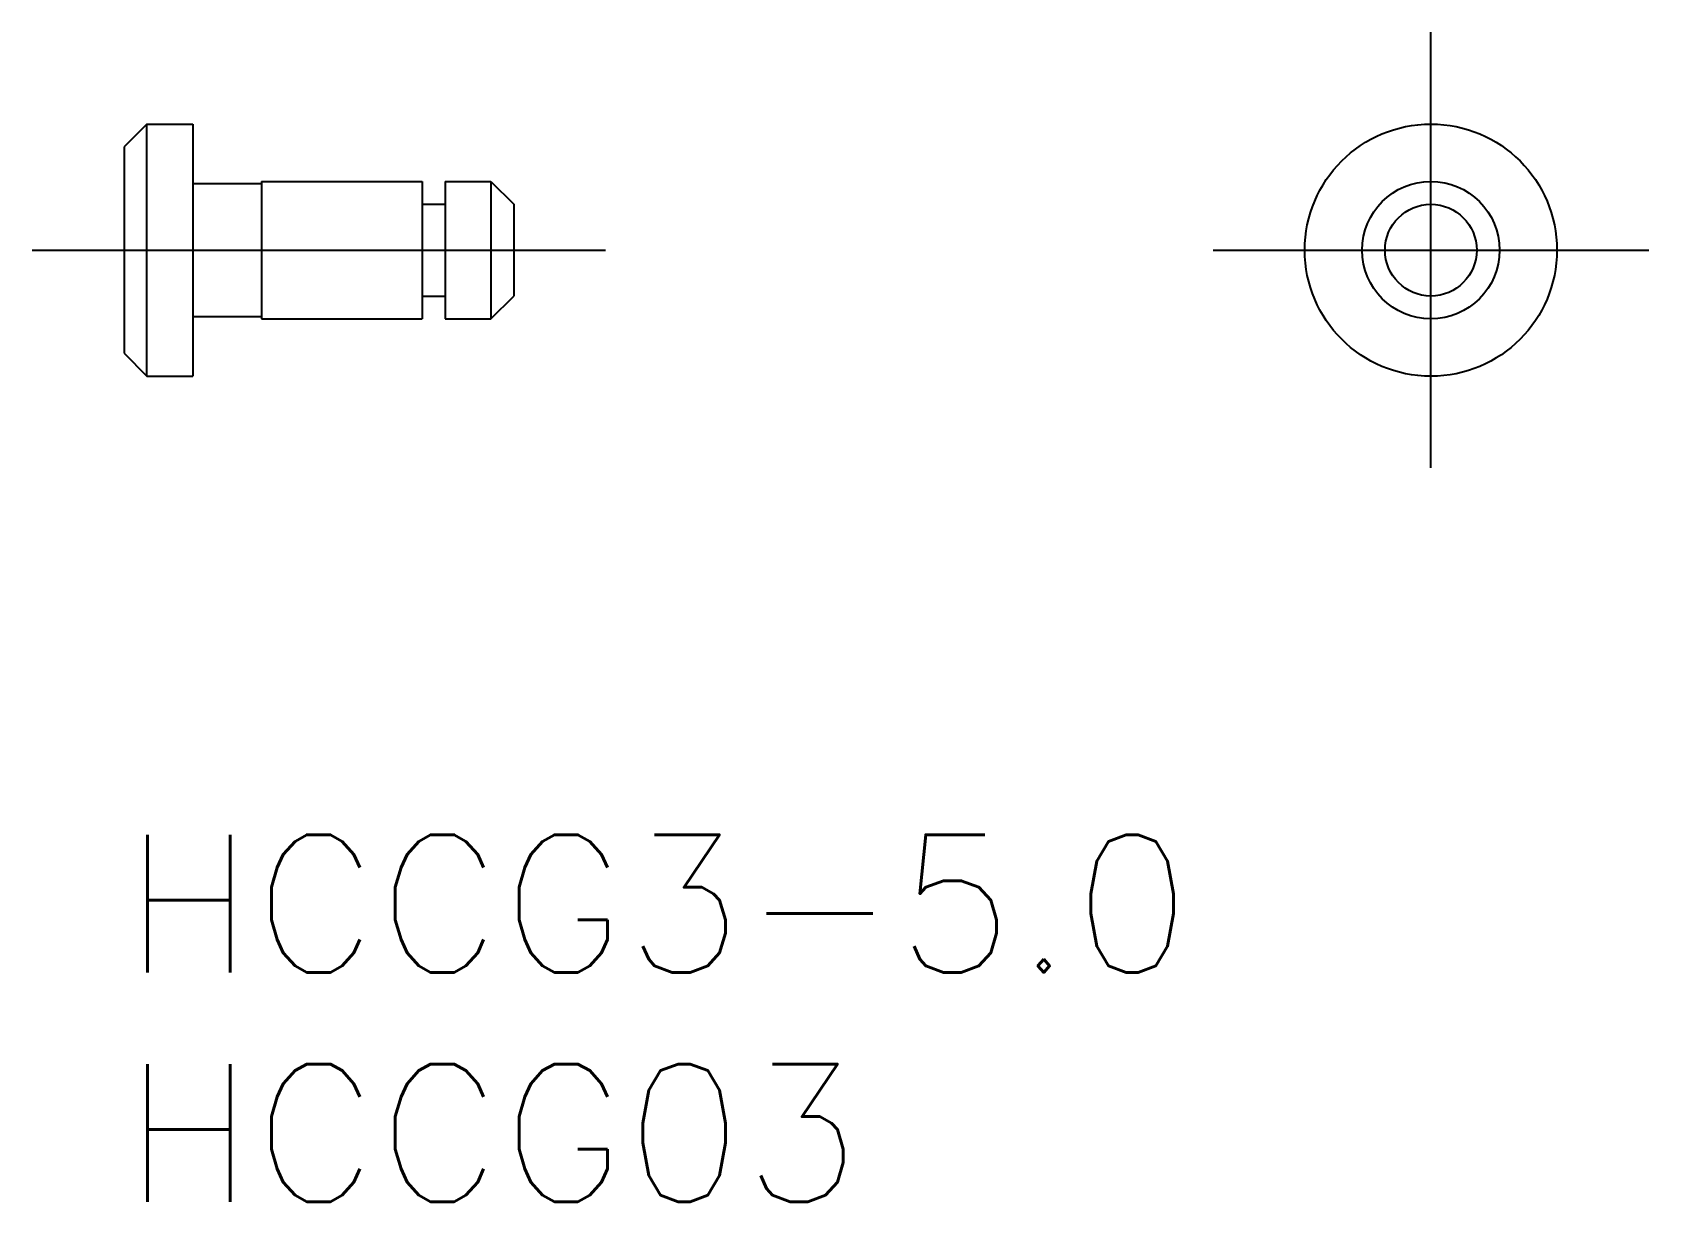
# Model space of a CAD drawing. Extents: x -2 to 33.3, y -8 to 17.5.
import ezdxf

# ---------------------------------------------------------------- set-up
doc = ezdxf.new("R2010")
doc.units = 0
doc.header["$LTSCALE"] = 0.5
doc.linetypes.add('CENTER', pattern=[50.8, 31.75, -6.35, 6.35, -6.35])
for name, color, linetype in [('MSM_CENTER', 1, 'CENTER'), ('MSM_CONTINUOUS', 7, 'CONTINUOUS'), ('MSM_PART_NUMBER', 7, 'CONTINUOUS')]:
    doc.layers.add(name, color=color, linetype=linetype)
doc.styles.get("Standard").update_dxf_attribs({"font": 'txt.shx', "height": 3, "bigfont": 'bigfont.shx'})

# ---------------------------------------------------------------- blocks, each defined once
blk = doc.blocks.new('*U3')
at = {"layer": 'MSM_PART_NUMBER'}
blk.add_text('HCCG3-5.0', height=3, dxfattribs=at).set_placement((0, -3))
blk = doc.blocks.new('*U4')
at = {"layer": 'MSM_PART_NUMBER'}
blk.add_text('HCCG03', height=3, dxfattribs=at).set_placement((0, -8))

msp = doc.modelspace()

# ---------------------------------------------------------------- linework, layer by layer
at = {"layer": 'MSM_CENTER'}
for p, q in [((28.500001, 8), (28.500001, 17.5)), ((-1.999999, 12.75), (10.500001, 12.75)), ((23.750001, 12.75), (33.250001, 12.75))]:
    msp.add_line(p, q, dxfattribs=at)
at = {"layer": 'MSM_CONTINUOUS'}
for p, q in [((0.500001, 15.5), (0.000001, 15)), ((0.500001, 15.5), (1.500001, 15.5)), ((0.500002, 10), (0.500002, 15.5)), ((1.500001, 15.5), (1.500001, 10)), ((0.000001, 15), (0.000001, 10.5)), ((1.500001, 14.2), (3.000001, 14.2)), ((3.000001, 14.25), (6.500001, 14.25)), ((3.000001, 14.25), (3.000001, 11.25)), ((4.150001, 14.25), (4.150101, 14.25)), ((6.500001, 14.25), (6.500001, 11.25)), ((7.000001, 14.25), (8.000001, 14.25)), ((7.000001, 14.25), (8.000001, 14.25)), ((7.000001, 14.25), (7.000001, 11.25)), ((8.000001, 14.25), (8.500001, 13.75)), ((8.000001, 14.25), (8.000001, 11.25)), ((6.500001, 13.75), (7.000001, 13.75)), ((8.500001, 13.75), (8.500001, 11.75)), ((6.500001, 11.75), (7.000001, 11.75)), ((8.000001, 11.25), (8.500001, 11.75)), ((1.500001, 11.3), (3.000001, 11.3)), ((3.000001, 11.25), (6.500001, 11.25)), ((7.000001, 11.25), (8.000001, 11.25)), ((7.000001, 11.25), (8.000001, 11.25)), ((0.000001, 10.5), (0.500001, 10)), ((0.500001, 10), (1.500001, 10))]:
    msp.add_line(p, q, dxfattribs=at)
for radius in [2.75, 1.5, 1]:
    msp.add_circle((28.500001, 12.75), radius, dxfattribs=at)

# ---------------------------------------------------------------- block references
for name in ['*U3', '*U4']:
    msp.add_blockref(name, (0, 0), dxfattribs=at)

doc.saveas('drawing.dxf')
